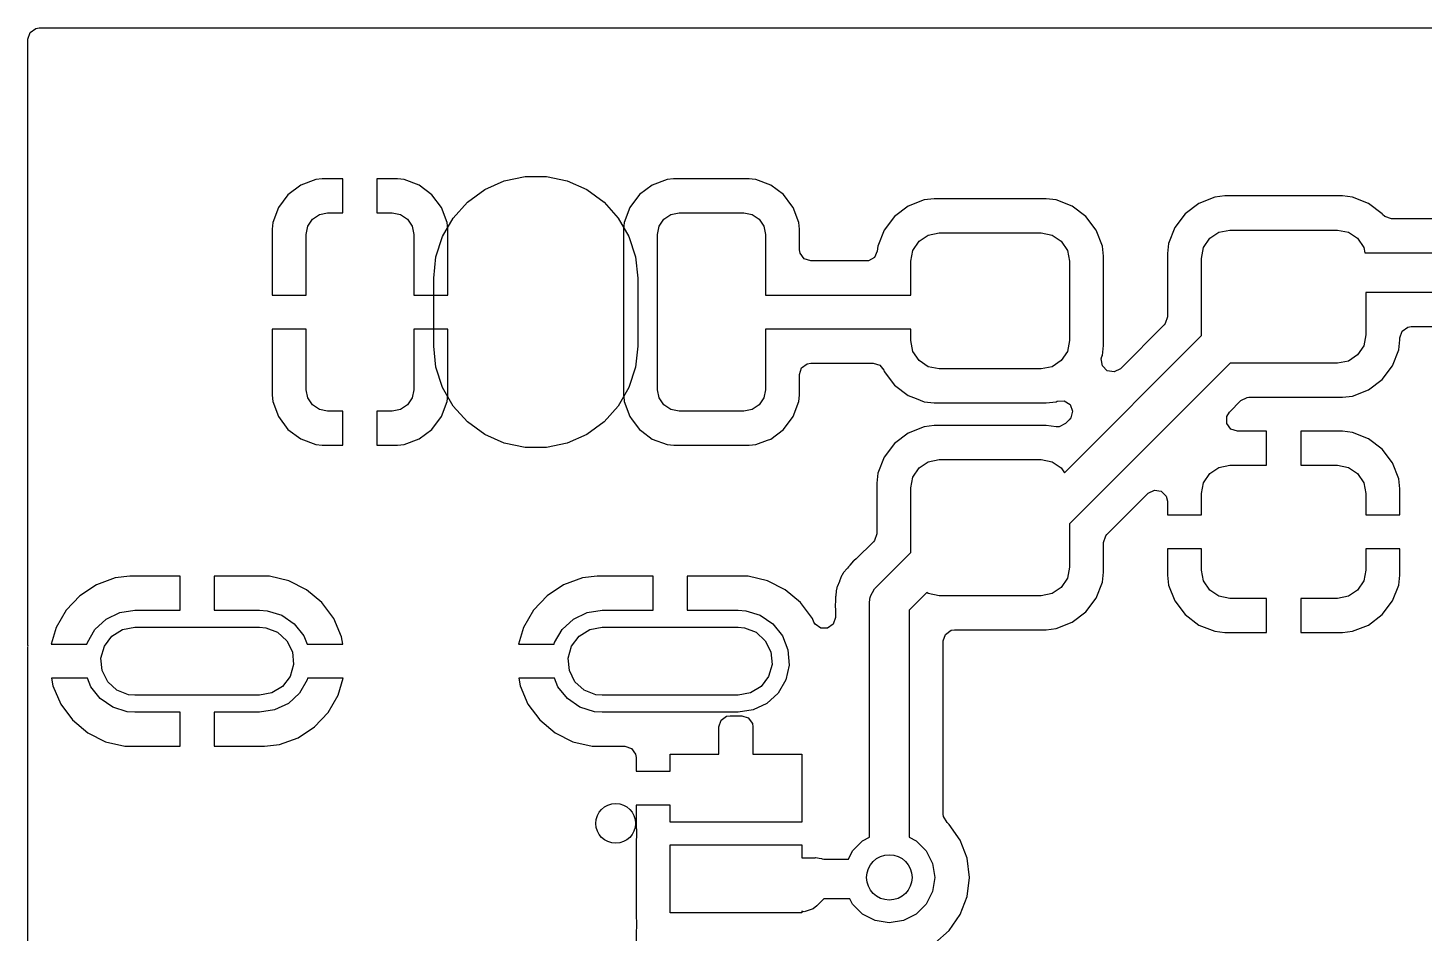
# Model space of a CAD drawing. Extents: x 4.87 to 6.84, y -3.89 to -3.11.
# Drawn here: x 4.8709 to 5.3556, y -3.4243 to -3.11 of the extents above; entities that cross this region are included whole.
import ezdxf

# ---------------------------------------------------------------- set-up
doc = ezdxf.new("R2010")
doc.units = 0
doc.header["$MEASUREMENT"] = 0
doc.layers.add('BLACK', color=7, linetype='CONTINUOUS')

msp = doc.modelspace()

# ---------------------------------------------------------------- linework, layer by layer
at = {"layer": 'BLACK', "linetype": 'CONTINUOUS'}
for p, q in [((4.87094, -3.1139), (4.87169, -3.11161)), ((4.87169, -3.11161), (4.87364, -3.11019)), ((4.87364, -3.11019), (4.87484, -3.11)), ((4.87484, -3.11), (6.20868, -3.11)), ((4.87094, -3.20276), (4.87094, -3.1139)), ((4.96566, -3.16459), (4.96122, -3.16791)), ((4.97086, -3.16265), (4.96566, -3.16459)), ((4.97315, -3.1624), (4.97086, -3.16265)), ((4.98031, -3.1624), (4.97315, -3.1624)), ((4.98031, -3.17421), (4.98031, -3.1624)), ((4.99213, -3.1624), (4.99213, -3.17421)), ((4.99929, -3.1624), (4.99213, -3.1624)), ((4.99213, -3.1624), (4.99213, -3.1624)), ((5.00158, -3.16265), (4.99929, -3.1624)), ((5.00678, -3.16459), (5.00158, -3.16265)), ((5.00158, -3.16265), (5.00158, -3.16265)), ((5.01122, -3.16791), (5.00678, -3.16459)), ((5.02953, -3.16616), (5.03629, -3.16315)), ((5.03629, -3.16315), (5.04354, -3.16161)), ((5.04354, -3.16161), (5.05095, -3.16161)), ((5.05095, -3.16161), (5.05819, -3.16315)), ((5.05819, -3.16315), (5.06496, -3.16616)), ((5.0877, -3.16457), (5.08325, -3.1679)), ((5.0929, -3.16263), (5.0877, -3.16457)), ((5.09502, -3.1624), (5.0929, -3.16263)), ((5.0929, -3.16263), (5.0929, -3.16263)), ((5.0952, -3.16238), (5.09502, -3.1624)), ((5.12134, -3.16238), (5.0952, -3.16238)), ((5.0952, -3.16238), (5.0952, -3.16238)), ((5.0952, -3.16238), (5.0952, -3.16238)), ((5.12243, -3.1625), (5.12134, -3.16238)), ((5.12134, -3.16238), (5.12134, -3.16238)), ((5.12364, -3.16263), (5.12243, -3.1625)), ((5.12884, -3.16457), (5.12364, -3.16263)), ((5.12364, -3.16263), (5.12364, -3.16263)), ((5.12364, -3.16263), (5.12364, -3.16263)), ((5.12364, -3.16263), (5.12364, -3.16263)), ((5.12886, -3.16459), (5.12884, -3.16457)), ((5.13328, -3.1679), (5.12886, -3.16459)), ((4.96122, -3.16791), (4.95789, -3.17235)), ((4.96122, -3.16791), (4.96122, -3.16791)), ((5.01455, -3.17235), (5.01122, -3.16791)), ((5.01122, -3.16791), (5.01122, -3.16791)), ((5.02353, -3.17052), (5.02953, -3.16616)), ((5.06496, -3.16616), (5.07095, -3.17052)), ((5.08325, -3.1679), (5.07992, -3.17234)), ((5.08325, -3.1679), (5.08325, -3.1679)), ((5.13616, -3.17174), (5.13328, -3.1679)), ((5.1821, -3.16975), (5.17656, -3.17193)), ((5.18559, -3.16933), (5.1821, -3.16975)), ((5.22441, -3.16933), (5.18559, -3.16933)), ((5.18559, -3.16933), (5.18559, -3.16933)), ((5.2279, -3.16975), (5.22441, -3.16933)), ((5.22441, -3.16933), (5.22441, -3.16933)), ((5.23344, -3.17193), (5.2279, -3.16975)), ((5.28303, -3.16876), (5.27749, -3.17095)), ((5.28651, -3.16835), (5.28303, -3.16876)), ((5.32731, -3.16835), (5.28651, -3.16835)), ((5.28651, -3.16835), (5.28651, -3.16835)), ((5.33079, -3.16876), (5.32731, -3.16835)), ((5.32731, -3.16835), (5.32731, -3.16835)), ((5.33633, -3.17095), (5.33079, -3.16876)), ((4.95789, -3.17235), (4.95596, -3.17755)), ((4.96971, -3.1764), (4.97214, -3.17478)), ((4.97214, -3.17478), (4.975, -3.17421)), ((4.975, -3.17421), (4.98031, -3.17421)), ((4.99213, -3.17421), (4.99744, -3.17421)), ((4.99744, -3.17421), (5.0003, -3.17478)), ((5.0003, -3.17478), (5.00273, -3.1764)), ((5.01649, -3.17755), (5.01455, -3.17235)), ((5.01858, -3.17602), (5.02353, -3.17052)), ((5.07095, -3.17052), (5.07591, -3.17602)), ((5.07992, -3.17234), (5.07798, -3.17755)), ((5.09176, -3.1764), (5.09418, -3.17478)), ((5.09418, -3.17478), (5.09705, -3.17421)), ((5.09705, -3.17421), (5.11949, -3.17421)), ((5.11949, -3.17421), (5.12235, -3.17478)), ((5.12235, -3.17478), (5.12478, -3.1764)), ((5.13661, -3.17234), (5.13616, -3.17174)), ((5.13855, -3.17755), (5.13661, -3.17234)), ((5.17656, -3.17193), (5.17181, -3.17553)), ((5.17656, -3.17193), (5.17656, -3.17193)), ((5.23819, -3.17553), (5.23344, -3.17193)), ((5.23344, -3.17193), (5.23344, -3.17193)), ((5.23344, -3.17193), (5.23344, -3.17193)), ((5.27274, -3.17455), (5.26914, -3.1793)), ((5.27749, -3.17095), (5.27274, -3.17455)), ((5.27274, -3.17455), (5.27274, -3.17455)), ((5.27749, -3.17095), (5.27749, -3.17095)), ((5.34108, -3.17455), (5.33633, -3.17095)), ((5.33633, -3.17095), (5.33633, -3.17095)), ((5.33633, -3.17095), (5.33633, -3.17095)), ((5.34122, -3.17474), (5.34108, -3.17455)), ((5.34108, -3.17455), (5.34108, -3.17455)), ((5.34204, -3.17554), (5.34122, -3.17474)), ((4.95596, -3.17755), (4.95571, -3.17985)), ((4.96752, -3.18169), (4.96809, -3.17883)), ((4.96809, -3.17883), (4.96971, -3.1764)), ((5.00273, -3.1764), (5.00435, -3.17883)), ((5.00435, -3.17883), (5.00492, -3.18169)), ((5.01487, -3.18244), (5.01858, -3.17602)), ((5.01673, -3.17985), (5.01649, -3.17755)), ((5.07591, -3.17602), (5.07961, -3.18244)), ((5.07798, -3.17755), (5.07774, -3.17985)), ((5.07798, -3.17755), (5.07798, -3.17755)), ((5.08957, -3.18169), (5.09014, -3.17883)), ((5.09014, -3.17883), (5.09176, -3.1764)), ((5.12478, -3.1764), (5.1264, -3.17883)), ((5.1264, -3.17883), (5.12697, -3.18169)), ((5.1388, -3.17985), (5.13855, -3.17755)), ((5.13855, -3.17755), (5.13855, -3.17755)), ((5.13855, -3.17755), (5.13855, -3.17755)), ((5.17181, -3.17553), (5.16821, -3.18028)), ((5.17181, -3.17553), (5.17181, -3.17553)), ((5.24179, -3.18028), (5.23819, -3.17553)), ((5.26914, -3.1793), (5.26695, -3.18484)), ((5.26914, -3.1793), (5.26914, -3.1793)), ((5.34433, -3.17628), (5.34204, -3.17554)), ((5.37258, -3.17628), (5.34433, -3.17628)), ((4.95571, -3.17985), (4.95571, -3.20276)), ((4.96752, -3.20276), (4.96752, -3.18169)), ((5.00492, -3.18169), (5.00492, -3.20276)), ((5.01259, -3.18948), (5.01487, -3.18244)), ((5.01673, -3.20276), (5.01673, -3.17985)), ((5.07774, -3.17985), (5.07774, -3.23748)), ((5.07961, -3.18244), (5.0819, -3.18948)), ((5.08957, -3.23563), (5.08957, -3.18169)), ((5.12697, -3.18169), (5.12697, -3.20276)), ((5.1388, -3.18703), (5.1388, -3.17985)), ((5.1388, -3.17985), (5.1388, -3.17985)), ((5.16821, -3.18028), (5.16603, -3.18582)), ((5.16821, -3.18028), (5.16821, -3.18028)), ((5.17819, -3.18724), (5.18032, -3.18404)), ((5.18032, -3.18404), (5.18352, -3.18191)), ((5.18352, -3.18191), (5.18728, -3.18116)), ((5.18728, -3.18116), (5.22272, -3.18116)), ((5.22272, -3.18116), (5.22648, -3.18191)), ((5.22648, -3.18191), (5.22968, -3.18404)), ((5.22968, -3.18404), (5.23181, -3.18724)), ((5.24397, -3.18582), (5.24179, -3.18028)), ((5.27912, -3.18625), (5.28125, -3.18306)), ((5.28125, -3.18306), (5.28444, -3.18093)), ((5.28444, -3.18093), (5.28821, -3.18018)), ((5.28821, -3.18018), (5.32561, -3.18018)), ((5.32561, -3.18018), (5.32938, -3.18093)), ((5.32938, -3.18093), (5.33257, -3.18306)), ((5.33257, -3.18306), (5.3347, -3.18625)), ((5.13899, -3.18823), (5.1388, -3.18703)), ((5.14041, -3.19018), (5.13899, -3.18823)), ((5.16583, -3.18749), (5.16482, -3.18968)), ((5.16603, -3.18582), (5.16583, -3.18749)), ((5.17744, -3.191), (5.17819, -3.18724)), ((5.23181, -3.18724), (5.23256, -3.191)), ((5.24439, -3.18931), (5.24397, -3.18582)), ((5.24439, -3.22026), (5.24439, -3.18931)), ((5.26695, -3.18484), (5.26654, -3.18832)), ((5.26654, -3.18832), (5.26654, -3.18832)), ((5.26654, -3.18832), (5.26654, -3.21038)), ((5.27837, -3.19002), (5.27912, -3.18625)), ((5.3347, -3.18625), (5.33507, -3.18811)), ((5.33507, -3.18811), (5.38184, -3.18811)), ((5.01181, -3.19685), (5.01259, -3.18948)), ((5.0819, -3.18948), (5.08268, -3.19685)), ((5.1427, -3.19093), (5.14041, -3.19018)), ((5.16196, -3.19093), (5.1427, -3.19093)), ((5.16271, -3.19085), (5.16196, -3.19093)), ((5.16482, -3.18968), (5.16271, -3.19085)), ((5.17744, -3.20276), (5.17744, -3.191)), ((5.23256, -3.191), (5.23256, -3.21856)), ((5.27837, -3.21659), (5.27837, -3.19002)), ((5.01181, -3.22047), (5.01181, -3.19685)), ((5.08268, -3.19685), (5.08268, -3.22047)), ((4.87094, -3.23748), (4.87094, -3.20276)), ((4.95571, -3.20276), (4.96752, -3.20276)), ((4.95571, -3.20276), (4.95571, -3.20276)), ((5.00492, -3.20276), (5.01673, -3.20276)), ((5.01673, -3.20276), (5.01673, -3.20276)), ((5.12697, -3.20276), (5.17744, -3.20276)), ((5.38146, -3.20189), (5.33545, -3.20189)), ((5.33545, -3.20189), (5.33545, -3.21659)), ((5.26539, -3.21313), (5.2502, -3.22833)), ((5.26579, -3.21267), (5.26539, -3.21313)), ((5.26654, -3.21038), (5.26579, -3.21267)), ((4.96752, -3.21457), (4.95571, -3.21457)), ((4.95571, -3.21457), (4.95571, -3.21457)), ((4.95571, -3.21457), (4.95571, -3.23748)), ((4.96752, -3.23563), (4.96752, -3.21457)), ((5.01673, -3.21457), (5.00492, -3.21457)), ((5.00492, -3.21457), (5.00492, -3.23563)), ((5.01673, -3.23748), (5.01673, -3.21457)), ((5.01673, -3.21457), (5.01673, -3.21457)), ((5.17744, -3.21457), (5.12697, -3.21457)), ((5.12697, -3.21457), (5.12697, -3.23563)), ((5.17744, -3.21856), (5.17744, -3.21457)), ((5.2308, -3.26446), (5.27842, -3.21684)), ((5.27842, -3.21684), (5.27837, -3.21659)), ((5.33545, -3.21659), (5.3347, -3.22036)), ((5.34687, -3.22177), (5.34728, -3.21829)), ((5.34728, -3.21762), (5.34803, -3.21533)), ((5.34728, -3.21829), (5.34728, -3.21762)), ((5.34803, -3.21533), (5.34998, -3.21391)), ((5.34998, -3.21391), (5.35118, -3.21372)), ((5.35118, -3.21372), (5.36573, -3.21372)), ((5.01259, -3.22784), (5.01181, -3.22047)), ((5.08268, -3.22047), (5.0819, -3.22784)), ((5.17819, -3.22233), (5.17744, -3.21856)), ((5.18032, -3.22552), (5.17819, -3.22233)), ((5.23181, -3.22233), (5.22968, -3.22552)), ((5.23256, -3.21856), (5.23181, -3.22233)), ((5.24397, -3.22374), (5.24439, -3.22026)), ((5.3347, -3.22036), (5.33257, -3.22355)), ((5.34468, -3.22732), (5.34687, -3.22177)), ((5.01487, -3.23488), (5.01259, -3.22784)), ((5.0819, -3.22784), (5.07961, -3.23488)), ((5.1388, -3.2303), (5.13954, -3.228)), ((5.13954, -3.228), (5.14149, -3.22659)), ((5.14149, -3.22659), (5.1427, -3.2264)), ((5.1427, -3.2264), (5.16442, -3.2264)), ((5.16442, -3.2264), (5.16671, -3.22714)), ((5.16671, -3.22714), (5.16805, -3.22887)), ((5.18352, -3.22766), (5.18032, -3.22552)), ((5.18728, -3.22841), (5.18352, -3.22766)), ((5.22648, -3.22766), (5.22272, -3.22841)), ((5.22968, -3.22552), (5.22648, -3.22766)), ((5.28831, -3.22644), (5.23256, -3.28218)), ((5.24359, -3.22496), (5.24381, -3.22414)), ((5.24397, -3.22734), (5.24359, -3.22496)), ((5.24381, -3.22414), (5.24397, -3.22374)), ((5.24397, -3.22374), (5.24397, -3.22374)), ((5.24397, -3.22374), (5.24397, -3.22374)), ((5.24567, -3.22905), (5.24397, -3.22734)), ((5.32561, -3.22644), (5.28831, -3.22644)), ((5.32938, -3.22569), (5.32561, -3.22644)), ((5.33257, -3.22355), (5.32938, -3.22569)), ((5.34108, -3.23206), (5.34468, -3.22732)), ((5.1388, -3.23748), (5.1388, -3.2303)), ((5.16805, -3.22887), (5.16821, -3.22929)), ((5.16821, -3.22929), (5.17181, -3.23403)), ((5.22272, -3.22841), (5.18728, -3.22841)), ((5.24805, -3.22942), (5.24567, -3.22905)), ((5.2502, -3.22833), (5.24805, -3.22942)), ((5.33633, -3.23566), (5.34108, -3.23206)), ((4.87094, -3.32402), (4.87094, -3.23748)), ((4.95571, -3.23748), (4.95571, -3.23748)), ((4.95571, -3.23748), (4.95596, -3.23977)), ((4.96809, -3.23849), (4.96752, -3.23563)), ((5.00492, -3.23563), (5.00435, -3.23849)), ((5.01858, -3.2413), (5.01487, -3.23488)), ((5.01649, -3.23977), (5.01673, -3.23748)), ((5.07961, -3.23488), (5.07591, -3.2413)), ((5.07774, -3.23748), (5.07774, -3.23748)), ((5.07774, -3.23748), (5.07774, -3.23748)), ((5.07774, -3.23748), (5.07778, -3.23785)), ((5.07778, -3.23785), (5.07798, -3.23978)), ((5.09014, -3.23849), (5.08957, -3.23563)), ((5.12697, -3.23563), (5.1264, -3.23849)), ((5.13855, -3.23978), (5.1388, -3.23748)), ((5.17181, -3.23403), (5.17656, -3.23763)), ((5.17656, -3.23763), (5.17656, -3.23763)), ((5.17656, -3.23763), (5.17656, -3.23763)), ((5.17656, -3.23763), (5.17933, -3.23873)), ((5.32731, -3.23827), (5.33079, -3.23785)), ((5.33079, -3.23785), (5.33633, -3.23566)), ((4.95596, -3.23977), (4.95789, -3.24497)), ((4.96971, -3.24092), (4.96809, -3.23849)), ((4.97214, -3.24254), (4.96971, -3.24092)), ((4.975, -3.24311), (4.97214, -3.24254)), ((5.0003, -3.24254), (4.99744, -3.24311)), ((5.00273, -3.24092), (5.0003, -3.24254)), ((5.00435, -3.23849), (5.00273, -3.24092)), ((5.01455, -3.24497), (5.01649, -3.23977)), ((5.02353, -3.2468), (5.01858, -3.2413)), ((5.07591, -3.2413), (5.07095, -3.2468)), ((5.07798, -3.23978), (5.07798, -3.23978)), ((5.07798, -3.23978), (5.07992, -3.24498)), ((5.09176, -3.24092), (5.09014, -3.23849)), ((5.09418, -3.24254), (5.09176, -3.24092)), ((5.09705, -3.24311), (5.09418, -3.24254)), ((5.12235, -3.24254), (5.11949, -3.24311)), ((5.12478, -3.24092), (5.12235, -3.24254)), ((5.1264, -3.23849), (5.12478, -3.24092)), ((5.13661, -3.24498), (5.13855, -3.23978)), ((5.17933, -3.23873), (5.1821, -3.23982)), ((5.1821, -3.23982), (5.18559, -3.24024)), ((5.18559, -3.24024), (5.18559, -3.24024)), ((5.18559, -3.24024), (5.22441, -3.24024)), ((5.22441, -3.24024), (5.2279, -3.23982)), ((5.22441, -3.24024), (5.22441, -3.24024)), ((5.2279, -3.23982), (5.2283, -3.23966)), ((5.2283, -3.23966), (5.2307, -3.23951)), ((5.2307, -3.23951), (5.23273, -3.24081)), ((5.23273, -3.24081), (5.23362, -3.24305)), ((5.28807, -3.24341), (5.29207, -3.23941)), ((5.29207, -3.23941), (5.29421, -3.23832)), ((5.29421, -3.23832), (5.29482, -3.23827)), ((5.29482, -3.23827), (5.32731, -3.23827)), ((5.32731, -3.23827), (5.32731, -3.23827)), ((4.95789, -3.24497), (4.96122, -3.24941)), ((4.98031, -3.24311), (4.975, -3.24311)), ((4.98031, -3.25492), (4.98031, -3.24311)), ((4.99744, -3.24311), (4.99213, -3.24311)), ((4.99213, -3.24311), (4.99213, -3.25492)), ((5.01122, -3.24941), (5.01455, -3.24497)), ((5.02953, -3.25116), (5.02353, -3.2468)), ((5.07095, -3.2468), (5.06496, -3.25116)), ((5.07992, -3.24498), (5.08072, -3.24604)), ((5.08072, -3.24604), (5.08325, -3.24943)), ((5.11949, -3.24311), (5.09705, -3.24311)), ((5.13328, -3.24943), (5.13661, -3.24498)), ((5.23115, -3.24738), (5.229, -3.24847)), ((5.23248, -3.24604), (5.23115, -3.24738)), ((5.23302, -3.24538), (5.23248, -3.24604)), ((5.23362, -3.24305), (5.23302, -3.24538)), ((5.28712, -3.24496), (5.28807, -3.24341)), ((5.28712, -3.24737), (5.28712, -3.24496)), ((5.28853, -3.24931), (5.28712, -3.24737)), ((4.96122, -3.24941), (4.96122, -3.24941)), ((4.96122, -3.24941), (4.96566, -3.25274)), ((5.00678, -3.25274), (5.01122, -3.24941)), ((5.01122, -3.24941), (5.01122, -3.24941)), ((5.03629, -3.25417), (5.02953, -3.25116)), ((5.06496, -3.25116), (5.05819, -3.25417)), ((5.08325, -3.24943), (5.0841, -3.25006)), ((5.0841, -3.25006), (5.0877, -3.25275)), ((5.12884, -3.25275), (5.13328, -3.24943)), ((5.17656, -3.25067), (5.17181, -3.25427)), ((5.1821, -3.24849), (5.17656, -3.25067)), ((5.17656, -3.25067), (5.17656, -3.25067)), ((5.18559, -3.24807), (5.1821, -3.24849)), ((5.22441, -3.24807), (5.18559, -3.24807)), ((5.18559, -3.24807), (5.18559, -3.24807)), ((5.22793, -3.24849), (5.22441, -3.24807)), ((5.22441, -3.24807), (5.22441, -3.24807)), ((5.229, -3.24847), (5.22793, -3.24849)), ((5.29083, -3.25006), (5.28853, -3.24931)), ((5.301, -3.25006), (5.29083, -3.25006)), ((5.301, -3.26187), (5.301, -3.25006)), ((5.31281, -3.25006), (5.31281, -3.26187)), ((5.32731, -3.25006), (5.31281, -3.25006)), ((5.31281, -3.25006), (5.31281, -3.25006)), ((5.33079, -3.25048), (5.32731, -3.25006)), ((5.33632, -3.25266), (5.33079, -3.25048)), ((4.96566, -3.25274), (4.97086, -3.25467)), ((4.97086, -3.25467), (4.97086, -3.25467)), ((4.97086, -3.25467), (4.97315, -3.25492)), ((4.97315, -3.25492), (4.98031, -3.25492)), ((4.98031, -3.25492), (4.98031, -3.25492)), ((4.99213, -3.25492), (4.99213, -3.25492)), ((4.99213, -3.25492), (4.99929, -3.25492)), ((4.99929, -3.25492), (5.00158, -3.25467)), ((5.00158, -3.25467), (5.00678, -3.25274)), ((5.04354, -3.25571), (5.03629, -3.25417)), ((5.05095, -3.25571), (5.04354, -3.25571)), ((5.05819, -3.25417), (5.05095, -3.25571)), ((5.0877, -3.25275), (5.0929, -3.25469)), ((5.0929, -3.25469), (5.0929, -3.25469)), ((5.0929, -3.25469), (5.0929, -3.25469)), ((5.0929, -3.25469), (5.0952, -3.25494)), ((5.0952, -3.25494), (5.12134, -3.25494)), ((5.12134, -3.25494), (5.12364, -3.25469)), ((5.12364, -3.25469), (5.12776, -3.25315)), ((5.12364, -3.25469), (5.12364, -3.25469)), ((5.12364, -3.25469), (5.12364, -3.25469)), ((5.12776, -3.25315), (5.12884, -3.25275)), ((5.17181, -3.25427), (5.16821, -3.25902)), ((5.17181, -3.25427), (5.17181, -3.25427)), ((5.34107, -3.25626), (5.33632, -3.25266)), ((5.34466, -3.261), (5.34107, -3.25626)), ((5.16821, -3.25902), (5.16603, -3.26456)), ((5.16821, -3.25902), (5.16821, -3.25902)), ((5.18032, -3.26278), (5.18352, -3.26065)), ((5.18352, -3.26065), (5.18728, -3.2599)), ((5.18728, -3.2599), (5.22272, -3.2599)), ((5.22272, -3.2599), (5.22648, -3.26065)), ((5.22648, -3.26065), (5.22968, -3.26278)), ((5.28444, -3.26262), (5.28821, -3.26187)), ((5.28821, -3.26187), (5.301, -3.26187)), ((5.31281, -3.26187), (5.32561, -3.26187)), ((5.32561, -3.26187), (5.32938, -3.26262)), ((5.34685, -3.26654), (5.34466, -3.261)), ((5.16603, -3.26456), (5.16561, -3.26805)), ((5.17744, -3.26974), (5.17819, -3.26598)), ((5.17819, -3.26598), (5.18032, -3.26278)), ((5.22968, -3.26278), (5.2308, -3.26446)), ((5.27912, -3.26795), (5.28125, -3.26475)), ((5.28125, -3.26475), (5.28444, -3.26262)), ((5.32938, -3.26262), (5.33257, -3.26475)), ((5.33257, -3.26475), (5.3347, -3.26795)), ((5.34726, -3.27002), (5.34685, -3.26654)), ((5.16561, -3.26805), (5.16561, -3.26805)), ((5.16561, -3.26805), (5.16561, -3.28567)), ((5.17744, -3.29219), (5.17744, -3.26974)), ((5.24553, -3.28594), (5.2599, -3.27157)), ((5.2599, -3.27157), (5.26205, -3.27048)), ((5.26205, -3.27048), (5.26443, -3.27086)), ((5.26443, -3.27086), (5.26613, -3.27256)), ((5.27837, -3.27171), (5.27912, -3.26795)), ((5.27837, -3.27909), (5.27837, -3.27171)), ((5.3347, -3.26795), (5.33545, -3.27171)), ((5.33545, -3.27171), (5.33545, -3.27909)), ((5.34726, -3.27909), (5.34726, -3.27002)), ((5.34726, -3.27002), (5.34726, -3.27002)), ((5.26613, -3.27256), (5.26656, -3.27433)), ((5.26656, -3.27433), (5.26656, -3.27909)), ((5.26656, -3.27909), (5.26656, -3.27909)), ((5.26656, -3.27909), (5.27837, -3.27909)), ((5.33545, -3.27909), (5.34726, -3.27909)), ((5.34726, -3.27909), (5.34726, -3.27909)), ((5.34726, -3.27909), (5.34726, -3.27909)), ((5.16561, -3.28567), (5.16487, -3.28796)), ((5.23256, -3.28218), (5.23256, -3.2973)), ((5.24513, -3.28641), (5.24553, -3.28594)), ((5.16447, -3.28843), (5.15848, -3.29441)), ((5.16487, -3.28796), (5.16447, -3.28843)), ((5.24439, -3.2887), (5.24513, -3.28641)), ((5.24439, -3.29091), (5.24439, -3.2887)), ((5.24439, -3.299), (5.24439, -3.29091)), ((5.27837, -3.29091), (5.26656, -3.29091)), ((5.26656, -3.29091), (5.26656, -3.29998)), ((5.27837, -3.29829), (5.27837, -3.29091)), ((5.34726, -3.29091), (5.33545, -3.29091)), ((5.33545, -3.29091), (5.33545, -3.29829)), ((5.34726, -3.29998), (5.34726, -3.29091)), ((5.34726, -3.29091), (5.34726, -3.29091)), ((5.15761, -3.29508), (5.15634, -3.29655)), ((5.15783, -3.29494), (5.15761, -3.29508)), ((5.15848, -3.29441), (5.15783, -3.29494)), ((5.16513, -3.3045), (5.17744, -3.29219)), ((4.90635, -3.30039), (4.90121, -3.30099)), ((4.92382, -3.30039), (4.90635, -3.30039)), ((4.92382, -3.3122), (4.92382, -3.30039)), ((4.95483, -3.30039), (4.93563, -3.30039)), ((4.93563, -3.30039), (4.93563, -3.3122)), ((4.96155, -3.30199), (4.95483, -3.30039)), ((5.06856, -3.30039), (5.06342, -3.30099)), ((5.08799, -3.30039), (5.06856, -3.30039)), ((5.08799, -3.3122), (5.08799, -3.30039)), ((5.08799, -3.30039), (5.08799, -3.30039)), ((5.12097, -3.30039), (5.0998, -3.30039)), ((5.0998, -3.30039), (5.0998, -3.30039)), ((5.0998, -3.30039), (5.0998, -3.3122)), ((5.12769, -3.30199), (5.12097, -3.30039)), ((5.1534, -3.30031), (5.15272, -3.30214)), ((5.15356, -3.3001), (5.1534, -3.30031)), ((5.1534, -3.30031), (5.1534, -3.30031)), ((5.15398, -3.29938), (5.15356, -3.3001)), ((5.15409, -3.29914), (5.15398, -3.29938)), ((5.15537, -3.29767), (5.15409, -3.29914)), ((5.15546, -3.29756), (5.15537, -3.29767)), ((5.15582, -3.29708), (5.15546, -3.29756)), ((5.15624, -3.29665), (5.15582, -3.29708)), ((5.15634, -3.29655), (5.15624, -3.29665)), ((5.23256, -3.2973), (5.23181, -3.30107)), ((5.24397, -3.30248), (5.24439, -3.299)), ((5.26656, -3.29998), (5.26697, -3.30346)), ((5.27912, -3.30205), (5.27837, -3.29829)), ((5.33545, -3.29829), (5.3347, -3.30205)), ((5.34685, -3.30346), (5.34726, -3.29998)), ((5.34726, -3.29998), (5.34726, -3.29998)), ((4.89473, -3.30335), (4.88896, -3.30715)), ((4.90121, -3.30099), (4.89473, -3.30335)), ((4.89473, -3.30335), (4.89473, -3.30335)), ((4.90121, -3.30099), (4.90121, -3.30099)), ((4.96771, -3.30508), (4.96155, -3.30199)), ((4.973, -3.30952), (4.96771, -3.30508)), ((5.05693, -3.30335), (5.05117, -3.30715)), ((5.06342, -3.30099), (5.05693, -3.30335)), ((5.05693, -3.30335), (5.05693, -3.30335)), ((5.06342, -3.30099), (5.06342, -3.30099)), ((5.13386, -3.30508), (5.12769, -3.30199)), ((5.13914, -3.30952), (5.13386, -3.30508)), ((5.15152, -3.30535), (5.15138, -3.3073)), ((5.15161, -3.30511), (5.15152, -3.30535)), ((5.15152, -3.30535), (5.15152, -3.30535)), ((5.15182, -3.3043), (5.15161, -3.30511)), ((5.15185, -3.30404), (5.15182, -3.3043)), ((5.15266, -3.30226), (5.15185, -3.30404)), ((5.15272, -3.30214), (5.15266, -3.30226)), ((5.16417, -3.30608), (5.16484, -3.3048)), ((5.16484, -3.3048), (5.16502, -3.30468)), ((5.16502, -3.30468), (5.16513, -3.3045)), ((5.22968, -3.30426), (5.22648, -3.3064)), ((5.23181, -3.30107), (5.22968, -3.30426)), ((5.24179, -3.30803), (5.24397, -3.30248)), ((5.26697, -3.30346), (5.26916, -3.309)), ((5.28125, -3.30525), (5.27912, -3.30205)), ((5.28444, -3.30738), (5.28125, -3.30525)), ((5.33257, -3.30525), (5.32938, -3.30738)), ((5.3347, -3.30205), (5.33257, -3.30525)), ((5.34466, -3.309), (5.34685, -3.30346)), ((4.88896, -3.30715), (4.88422, -3.31217)), ((4.88896, -3.30715), (4.88896, -3.30715)), ((4.97712, -3.31506), (4.973, -3.30952)), ((4.973, -3.30952), (4.973, -3.30952)), ((5.05117, -3.30715), (5.04643, -3.31217)), ((5.05117, -3.30715), (5.05117, -3.30715)), ((5.14327, -3.31506), (5.13914, -3.30952)), ((5.13914, -3.30952), (5.13914, -3.30952)), ((5.15127, -3.30877), (5.15114, -3.31072)), ((5.15128, -3.30863), (5.15127, -3.30877)), ((5.15136, -3.30744), (5.15128, -3.30803)), ((5.15128, -3.30803), (5.15128, -3.30863)), ((5.15138, -3.3073), (5.15136, -3.30744)), ((5.16311, -3.30937), (5.16331, -3.30772)), ((5.16311, -3.39105), (5.16311, -3.30937)), ((5.16331, -3.30772), (5.16341, -3.30753)), ((5.16341, -3.30753), (5.16342, -3.30732)), ((5.16342, -3.30732), (5.16417, -3.30608)), ((5.18304, -3.30608), (5.17689, -3.31222)), ((5.18352, -3.3064), (5.18304, -3.30608)), ((5.18728, -3.30715), (5.18352, -3.3064)), ((5.22272, -3.30715), (5.18728, -3.30715)), ((5.22648, -3.3064), (5.22272, -3.30715)), ((5.23819, -3.31277), (5.24179, -3.30803)), ((5.26916, -3.309), (5.27275, -3.31374)), ((5.28821, -3.30813), (5.28444, -3.30738)), ((5.301, -3.30813), (5.28821, -3.30813)), ((5.301, -3.31994), (5.301, -3.30813)), ((5.32561, -3.30813), (5.31281, -3.30813)), ((5.31281, -3.30813), (5.31281, -3.31994)), ((5.32938, -3.30738), (5.32561, -3.30813)), ((5.34107, -3.31374), (5.34466, -3.309)), ((4.88422, -3.31217), (4.88077, -3.31815)), ((4.88422, -3.31217), (4.88422, -3.31217)), ((4.89422, -3.31888), (4.89809, -3.31528)), ((4.89809, -3.31528), (4.90285, -3.31299)), ((4.90285, -3.31299), (4.90807, -3.3122)), ((4.90807, -3.3122), (4.92382, -3.3122)), ((4.93563, -3.3122), (4.95138, -3.3122)), ((4.95138, -3.3122), (4.95402, -3.3124)), ((4.95402, -3.3124), (4.95906, -3.31396)), ((4.95906, -3.31396), (4.96343, -3.31693)), ((4.97986, -3.32139), (4.97712, -3.31506)), ((4.97712, -3.31506), (4.97712, -3.31506)), ((5.04643, -3.31217), (5.04298, -3.31815)), ((5.04643, -3.31217), (5.04643, -3.31217)), ((5.05642, -3.31888), (5.0603, -3.31528)), ((5.0603, -3.31528), (5.06505, -3.31299)), ((5.06505, -3.31299), (5.07028, -3.3122)), ((5.07028, -3.3122), (5.08799, -3.3122)), ((5.0998, -3.3122), (5.11752, -3.3122)), ((5.11752, -3.3122), (5.12016, -3.3124)), ((5.12016, -3.3124), (5.12521, -3.31396)), ((5.12521, -3.31396), (5.12957, -3.31693)), ((5.1438, -3.3163), (5.14327, -3.31506)), ((5.14327, -3.31506), (5.14327, -3.31506)), ((5.15128, -3.31476), (5.15054, -3.31705)), ((5.15114, -3.31072), (5.15114, -3.31072)), ((5.15114, -3.31072), (5.15119, -3.31097)), ((5.15119, -3.31097), (5.15128, -3.3118)), ((5.15128, -3.3118), (5.15128, -3.31476)), ((5.17689, -3.31222), (5.17689, -3.39105)), ((5.23344, -3.31637), (5.23819, -3.31277)), ((5.27275, -3.31374), (5.2775, -3.31734)), ((5.33632, -3.31734), (5.34107, -3.31374)), ((4.88077, -3.31815), (4.87902, -3.32402)), ((4.89158, -3.32345), (4.89422, -3.31888)), ((4.90011, -3.32119), (4.9038, -3.31891)), ((4.9038, -3.31891), (4.90807, -3.31811)), ((4.90807, -3.31811), (4.95138, -3.31811)), ((4.95138, -3.31811), (4.95355, -3.31831)), ((4.95355, -3.31831), (4.9576, -3.31988)), ((4.9576, -3.31988), (4.9608, -3.3228)), ((4.96343, -3.31693), (4.96672, -3.32106)), ((5.04298, -3.31815), (5.04122, -3.32402)), ((5.05378, -3.32345), (5.05642, -3.31888)), ((5.06232, -3.32119), (5.06601, -3.31891)), ((5.06601, -3.31891), (5.07028, -3.31811)), ((5.07028, -3.31811), (5.11752, -3.31811)), ((5.11752, -3.31811), (5.11969, -3.31831)), ((5.11969, -3.31831), (5.12374, -3.31988)), ((5.12374, -3.31988), (5.12695, -3.3228)), ((5.12957, -3.31693), (5.13286, -3.32106)), ((5.14423, -3.31705), (5.1438, -3.3163)), ((5.14618, -3.31847), (5.14423, -3.31705)), ((5.14859, -3.31847), (5.14618, -3.31847)), ((5.15054, -3.31705), (5.14859, -3.31847)), ((5.18946, -3.32058), (5.19141, -3.31917)), ((5.19141, -3.31917), (5.19262, -3.31898)), ((5.19262, -3.31898), (5.22441, -3.31898)), ((5.22441, -3.31898), (5.2279, -3.31856)), ((5.22441, -3.31898), (5.22441, -3.31898)), ((5.2279, -3.31856), (5.23344, -3.31637)), ((5.2775, -3.31734), (5.28303, -3.31952)), ((5.28303, -3.31952), (5.28651, -3.31994)), ((5.28651, -3.31994), (5.28651, -3.31994)), ((5.28651, -3.31994), (5.301, -3.31994)), ((5.301, -3.31994), (5.301, -3.31994)), ((5.31281, -3.31994), (5.31281, -3.31994)), ((5.31281, -3.31994), (5.32731, -3.31994)), ((5.32731, -3.31994), (5.33079, -3.31952)), ((5.32731, -3.31994), (5.32731, -3.31994)), ((5.33079, -3.31952), (5.33632, -3.31734)), ((4.87094, -3.32437), (4.87094, -3.32402)), ((4.87101, -3.32474), (4.87094, -3.32437)), ((4.87094, -3.32494), (4.87101, -3.32474)), ((4.87094, -3.66417), (4.87094, -3.32494)), ((4.87902, -3.32402), (4.89145, -3.32402)), ((4.87902, -3.32402), (4.87902, -3.32402)), ((4.89145, -3.32402), (4.89158, -3.32345)), ((4.89631, -3.32883), (4.8975, -3.32466)), ((4.8975, -3.32466), (4.90011, -3.32119)), ((4.9608, -3.3228), (4.96274, -3.32669)), ((4.96672, -3.32106), (4.96788, -3.32402)), ((4.96788, -3.32402), (4.98032, -3.32402)), ((4.97986, -3.3214), (4.97986, -3.32139)), ((4.98032, -3.32402), (4.97986, -3.3214)), ((4.98032, -3.32402), (4.98032, -3.32402)), ((5.04122, -3.32402), (5.05365, -3.32402)), ((5.05365, -3.32402), (5.05378, -3.32345)), ((5.05851, -3.32883), (5.0597, -3.32466)), ((5.0597, -3.32466), (5.06232, -3.32119)), ((5.12695, -3.3228), (5.12888, -3.32669)), ((5.13286, -3.32106), (5.13479, -3.32598)), ((5.18872, -3.32287), (5.18946, -3.32058)), ((5.18872, -3.38299), (5.18872, -3.32287)), ((4.89671, -3.33315), (4.89631, -3.32883)), ((4.96274, -3.32669), (4.96314, -3.33101)), ((5.05892, -3.33315), (5.05851, -3.32883)), ((5.12888, -3.32669), (5.12928, -3.33101)), ((5.13479, -3.32598), (5.13519, -3.33125)), ((4.89865, -3.33704), (4.89671, -3.33315)), ((4.96314, -3.33101), (4.96195, -3.33519)), ((5.06085, -3.33704), (5.05892, -3.33315)), ((5.12928, -3.33101), (5.12809, -3.33519)), ((5.13519, -3.33125), (5.13401, -3.33639)), ((4.87913, -3.33583), (4.87959, -3.33845)), ((4.89157, -3.33583), (4.87913, -3.33583)), ((4.87959, -3.33845), (4.87959, -3.33845)), ((4.87959, -3.33845), (4.88233, -3.34479)), ((4.89273, -3.33878), (4.89157, -3.33583)), ((4.89602, -3.34291), (4.89273, -3.33878)), ((4.90185, -3.33996), (4.89865, -3.33704)), ((4.95934, -3.33865), (4.95564, -3.34093)), ((4.96195, -3.33519), (4.95934, -3.33865)), ((4.96787, -3.33639), (4.96523, -3.34097)), ((4.968, -3.33583), (4.96787, -3.33639)), ((4.98043, -3.33583), (4.968, -3.33583)), ((4.97868, -3.3417), (4.98043, -3.33583)), ((5.05377, -3.33583), (5.04133, -3.33583)), ((5.04133, -3.33583), (5.0418, -3.33845)), ((5.0418, -3.33845), (5.0418, -3.33845)), ((5.0418, -3.33845), (5.04453, -3.34479)), ((5.05493, -3.33878), (5.05377, -3.33583)), ((5.05823, -3.34291), (5.05493, -3.33878)), ((5.06406, -3.33996), (5.06085, -3.33704)), ((5.12548, -3.33865), (5.12179, -3.34093)), ((5.12809, -3.33519), (5.12548, -3.33865)), ((5.13401, -3.33639), (5.13137, -3.34097)), ((4.90038, -3.34588), (4.89602, -3.34291)), ((4.9059, -3.34153), (4.90185, -3.33996)), ((4.90807, -3.34173), (4.9059, -3.34153)), ((4.95138, -3.34173), (4.90807, -3.34173)), ((4.95564, -3.34093), (4.95138, -3.34173)), ((4.96523, -3.34097), (4.96136, -3.34456)), ((4.97522, -3.34767), (4.97868, -3.3417)), ((5.06259, -3.34588), (5.05823, -3.34291)), ((5.06811, -3.34153), (5.06406, -3.33996)), ((5.07028, -3.34173), (5.06811, -3.34153)), ((5.11752, -3.34173), (5.07028, -3.34173)), ((5.12179, -3.34093), (5.11752, -3.34173)), ((5.13137, -3.34097), (5.1275, -3.34456)), ((4.88233, -3.34479), (4.88233, -3.34479)), ((4.88233, -3.34479), (4.88645, -3.35032)), ((4.90543, -3.34744), (4.90038, -3.34588)), ((4.90807, -3.34764), (4.90543, -3.34744)), ((4.92382, -3.34764), (4.90807, -3.34764)), ((4.92382, -3.35945), (4.92382, -3.34764)), ((4.95138, -3.34764), (4.93563, -3.34764)), ((4.93563, -3.34764), (4.93563, -3.35945)), ((4.9566, -3.34685), (4.95138, -3.34764)), ((4.96136, -3.34456), (4.9566, -3.34685)), ((4.97049, -3.35269), (4.97522, -3.34767)), ((4.97522, -3.34767), (4.97522, -3.34767)), ((5.04453, -3.34479), (5.04453, -3.34479)), ((5.04453, -3.34479), (5.04865, -3.35032)), ((5.06764, -3.34744), (5.06259, -3.34588)), ((5.07028, -3.34764), (5.06764, -3.34744)), ((5.11752, -3.34764), (5.07028, -3.34764)), ((5.11157, -3.35043), (5.11352, -3.34901)), ((5.11352, -3.34901), (5.11472, -3.34882)), ((5.11472, -3.34882), (5.11874, -3.34882)), ((5.12274, -3.34685), (5.11752, -3.34764)), ((5.11874, -3.34882), (5.12103, -3.34956)), ((5.1275, -3.34456), (5.12274, -3.34685)), ((4.88645, -3.35032), (4.88645, -3.35032)), ((4.88645, -3.35032), (4.89173, -3.35476)), ((4.96472, -3.35649), (4.97049, -3.35269)), ((4.97049, -3.35269), (4.97049, -3.35269)), ((5.04865, -3.35032), (5.04865, -3.35032)), ((5.04865, -3.35032), (5.05394, -3.35476)), ((5.11083, -3.35272), (5.11157, -3.35043)), ((5.11083, -3.3622), (5.11083, -3.35272)), ((5.12103, -3.34956), (5.12245, -3.35151)), ((5.12245, -3.35151), (5.12264, -3.35272)), ((5.12264, -3.35272), (5.12264, -3.3622)), ((4.89173, -3.35476), (4.8979, -3.35786)), ((4.8979, -3.35786), (4.90462, -3.35945)), ((4.9531, -3.35945), (4.95823, -3.35885)), ((4.95823, -3.35885), (4.96472, -3.35649)), ((4.95823, -3.35885), (4.95823, -3.35885)), ((4.96472, -3.35649), (4.96472, -3.35649)), ((5.05394, -3.35476), (5.06011, -3.35786)), ((5.06011, -3.35786), (5.06682, -3.35945)), ((4.90462, -3.35945), (4.92382, -3.35945)), ((4.92382, -3.35945), (4.92382, -3.35945)), ((4.93563, -3.35945), (4.93563, -3.35945)), ((4.93563, -3.35945), (4.9531, -3.35945)), ((5.06682, -3.35945), (5.07819, -3.35945)), ((5.07819, -3.35945), (5.08048, -3.36019)), ((5.08048, -3.36019), (5.0819, -3.36214)), ((5.0819, -3.36214), (5.08209, -3.36335)), ((5.08209, -3.36335), (5.08209, -3.36811)), ((5.0939, -3.36811), (5.0939, -3.3622)), ((5.0939, -3.3622), (5.11083, -3.3622)), ((5.12264, -3.3622), (5.13957, -3.3622)), ((5.13957, -3.3622), (5.13957, -3.38583)), ((5.08209, -3.36811), (5.08209, -3.36811)), ((5.08209, -3.36811), (5.0939, -3.36811)), ((5.0939, -3.37992), (5.08209, -3.37992)), ((5.08209, -3.37992), (5.08209, -3.37992)), ((5.08209, -3.37992), (5.08209, -3.38759)), ((5.0939, -3.38583), (5.0939, -3.37992)), ((5.18881, -3.38383), (5.18872, -3.38299)), ((5.08209, -3.38759), (5.0822, -3.38858)), ((5.13957, -3.38583), (5.0939, -3.38583)), ((5.19003, -3.3859), (5.18881, -3.38383)), ((5.19079, -3.38658), (5.19003, -3.3859)), ((5.1946, -3.39209), (5.19079, -3.38658)), ((5.19079, -3.38658), (5.19079, -3.38658)), ((5.08218, -3.39095), (5.08207, -3.39193)), ((5.08207, -3.39193), (5.08207, -3.41909)), ((5.08224, -3.39075), (5.08218, -3.39095)), ((5.0822, -3.38858), (5.08224, -3.3887)), ((5.08224, -3.3887), (5.08224, -3.39075)), ((5.15726, -3.39574), (5.16074, -3.39226)), ((5.16074, -3.39226), (5.16311, -3.39105)), ((5.17689, -3.39105), (5.17926, -3.39226)), ((5.17926, -3.39226), (5.18274, -3.39574)), ((5.19697, -3.39835), (5.1946, -3.39209)), ((5.0939, -3.41732), (5.0939, -3.3937)), ((5.0939, -3.3937), (5.13957, -3.3937)), ((5.13957, -3.3937), (5.13957, -3.39823)), ((5.15579, -3.39862), (5.15726, -3.39574)), ((5.18274, -3.39574), (5.18498, -3.40013)), ((5.13957, -3.39823), (5.14421, -3.39823)), ((5.14421, -3.39823), (5.14454, -3.39812)), ((5.14454, -3.39812), (5.14567, -3.39833)), ((5.14567, -3.39833), (5.14649, -3.39843)), ((5.14649, -3.39843), (5.14664, -3.39851)), ((5.14664, -3.39851), (5.14727, -3.39862)), ((5.14727, -3.39862), (5.15579, -3.39862)), ((5.18498, -3.40013), (5.18575, -3.405)), ((5.19778, -3.405), (5.19697, -3.39835)), ((5.18575, -3.405), (5.18498, -3.40987)), ((5.19697, -3.41165), (5.19778, -3.405)), ((5.18498, -3.40987), (5.18274, -3.41426)), ((5.1946, -3.41791), (5.19697, -3.41165)), ((5.14038, -3.41688), (5.13957, -3.41673)), ((5.13957, -3.41673), (5.13957, -3.41732)), ((5.14352, -3.4159), (5.14038, -3.41688)), ((5.14483, -3.41487), (5.14352, -3.4159)), ((5.1473, -3.4124), (5.14483, -3.41487)), ((5.15631, -3.4124), (5.1473, -3.4124)), ((5.15726, -3.41426), (5.15631, -3.4124)), ((5.16074, -3.41774), (5.15726, -3.41426)), ((5.18274, -3.41426), (5.17926, -3.41774)), ((5.08207, -3.41909), (5.08207, -3.41909)), ((5.08207, -3.41909), (5.08218, -3.42008)), ((5.08218, -3.42008), (5.08222, -3.42024)), ((5.08222, -3.42024), (5.08222, -3.42228)), ((5.13957, -3.41732), (5.0939, -3.41732)), ((5.16513, -3.41998), (5.16074, -3.41774)), ((5.17, -3.42075), (5.16513, -3.41998)), ((5.17487, -3.41998), (5.17, -3.42075)), ((5.17926, -3.41774), (5.17487, -3.41998)), ((5.19079, -3.42342), (5.1946, -3.41791)), ((5.08218, -3.42244), (5.08207, -3.42343)), ((5.08207, -3.42343), (5.08207, -3.42925)), ((5.08222, -3.42228), (5.08218, -3.42244)), ((5.18578, -3.42786), (5.19079, -3.42342))]:
    msp.add_line(p, q, dxfattribs=at)
at = {"layer": 'BLACK'}
for centre, radius in [((5.075, -3.38622), 0.00689), ((5.17, -3.405), 0.00787)]:
    msp.add_circle(centre, radius, dxfattribs=at)

doc.saveas('drawing.dxf')
